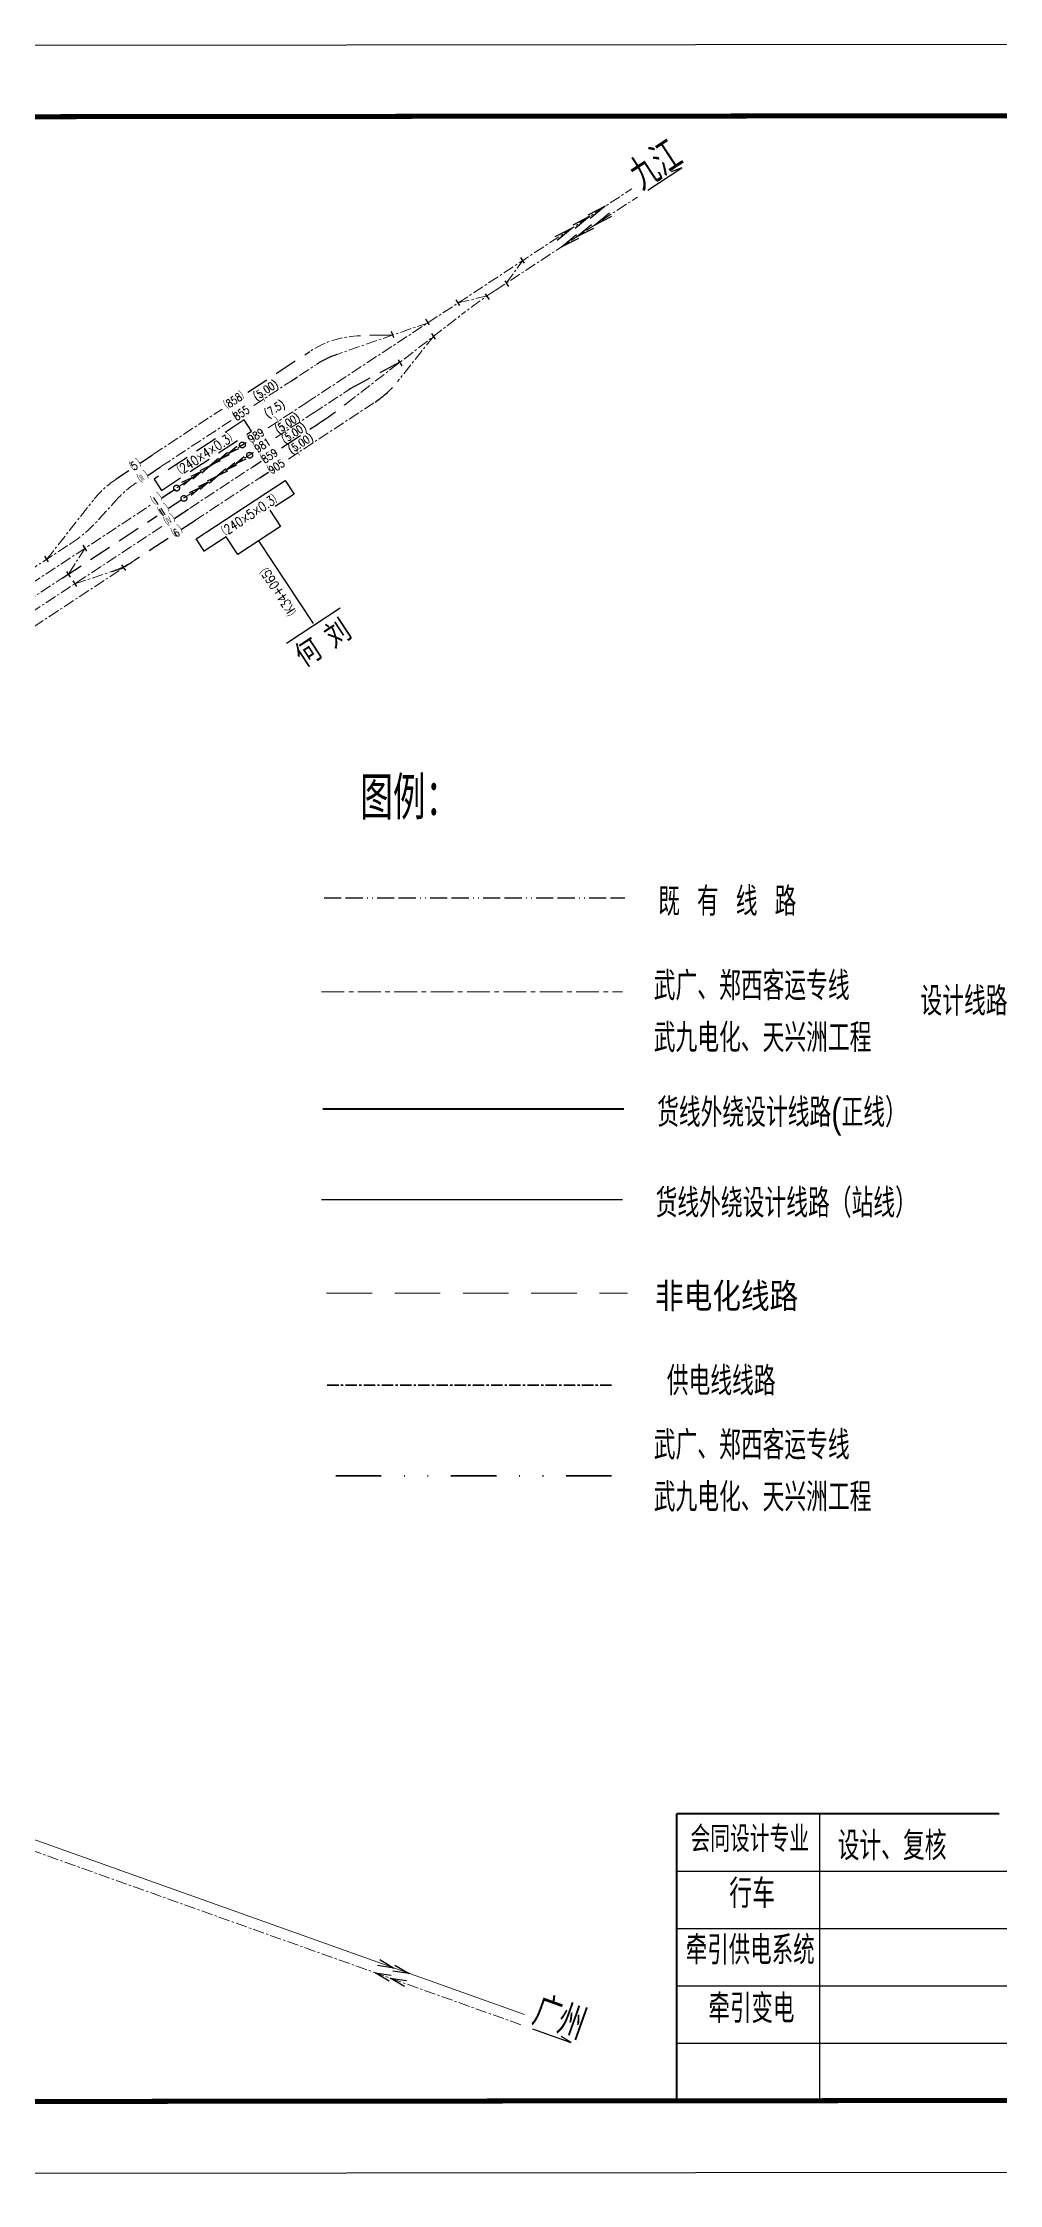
# Model space of a CAD drawing. Header units: millimetres. Extents: x 127 to 2034, y 513 to 812.
# Drawn here: x 1710.1 to 1843.6, y 513.2 to 812 of the extents above; entities that cross this region are included whole.
import ezdxf
from ezdxf.enums import TextEntityAlignment as Align

# ---------------------------------------------------------------- set-up
doc = ezdxf.new("R2010")
doc.units = ezdxf.units.MM
for name, pattern in [('ACAD_ISO13W100', [36, 12, -3, 12, -3, 0, -3, 0, -3]), ('CENTER', [50.8, 31.75, -6.35, 6.35, -6.35]), ('DASHED', [19.05, 12.7, -6.35]), ('DIVIDE2', [15.875, 6.35, -3.175, 0, -3.175, 0, -3.175]), ('HIDDEN', [9.525, 6.35, -3.175])]:
    doc.linetypes.add(name, pattern=pattern)
for name, color, linetype in [('jydhx', 4, 'ACAD_ISO13W100'), ('JYX', 7, 'Continuous'), ('初期设计', 1, 'Continuous'), ('图框', 7, 'Continuous'), ('牵引所', 6, 'Continuous'), ('近期设计', 6, 'Continuous'), ('远期设计', 5, 'Continuous')]:
    doc.layers.add(name, color=color, linetype=linetype)
doc.styles.add('HZTXT', font='tx.shx', dxfattribs={"width": 0.75, "bigfont": 'hztxt.shx'})
doc.styles.add('kt', font='s.shx', dxfattribs={"bigfont": 'hztxt.shx'})
doc.styles.add('SJW', font='SimSun.ttf', dxfattribs={"width": 0.8})
doc.styles.get("Standard").update_dxf_attribs({"font": 'txt', "bigfont": 'gbcbig.shx'})
doc.styles.add('文字', font='ttt.shx', dxfattribs={"width": 0.8, "bigfont": 'rsdhz.shx'})
doc.styles.add('桥角标$0$sds', font='jg.shx', dxfattribs={"width": 0.75, "bigfont": 'hztxt.shx'})

msp = doc.modelspace()

# ---------------------------------------------------------------- linework, layer by layer
at = {"color": 144, "lineweight": 40}
msp.add_line((1843.61, 564.88), (1798.61, 564.88), dxfattribs=at)
at = {"color": 144}
for p, q in [((1798.61, 556.88), (1893.91, 556.88)), ((1798.61, 548.88), (1893.91, 548.88)), ((1798.61, 540.88), (1893.91, 540.88)), ((1798.61, 532.88), (1893.91, 532.88))]:
    msp.add_line(p, q, dxfattribs=at)
at = {"color": 144, "lineweight": 40}
msp.add_lwpolyline([(1798.61, 524.8), (1798.61, 564.88)], dxfattribs=at)
at = {"color": 144}
msp.add_lwpolyline([(1818.61, 524.82), (1818.61, 564.88)], dxfattribs=at)
at = {"layer": 'jydhx', "color": 4, "linetype": 'ACAD_ISO13W100', "ltscale": 0.2}
msp.add_line((1749.38, 692.71), (1791.38, 692.71), dxfattribs=at)
at = {"layer": 'JYX', "color": 0, "linetype": 'Continuous'}
for p, q in [((1788.62, 789.23), (1786.22, 788)), ((1788.62, 789.23), (1786.54, 787.51)), ((1784, 786.19), (1781.59, 784.96)), ((1784, 786.19), (1781.91, 784.47)), ((1786.5, 787.84), (1784.1, 786.6)), ((1786.5, 787.84), (1784.41, 786.12)), ((1784.63, 784.96), (1786.72, 786.68)), ((1784.63, 784.96), (1786.72, 786.68)), ((1784.63, 784.96), (1787.04, 786.19)), ((1784.63, 784.96), (1787.04, 786.19)), ((1787.14, 786.6), (1789.22, 788.32)), ((1787.14, 786.6), (1789.22, 788.32)), ((1787.14, 786.6), (1789.54, 787.84)), ((1787.14, 786.6), (1789.54, 787.84)), ((1782.51, 783.56), (1784.6, 785.28)), ((1782.51, 783.56), (1784.6, 785.28)), ((1782.51, 783.56), (1784.92, 784.8)), ((1782.51, 783.56), (1784.92, 784.8))]:
    msp.add_line(p, q, dxfattribs=at)
at = {"layer": 'JYX', "color": 5, "linetype": 'HIDDEN', "ltscale": 0.5}
for p, q in [((1777.35, 781.29), (1776.82, 782.08)), ((1775.18, 778.03), (1774.65, 778.82)), ((1768.32, 775.39), (1767.8, 776.19)), ((1772.45, 776.21), (1771.93, 777.01)), ((1758.95, 771.27), (1754.45, 771.17)), ((1759.11, 770.86), (1758.8, 771.76)), ((1764.09, 772.69), (1763.57, 773.49)), ((1764.94, 770.68), (1764.42, 771.48)), ((1738.72, 763.29), (1747.36, 768.96)), ((1744.84, 764.89), (1745.6, 765.39)), ((1759.96, 767.49), (1753.72, 764.15)), ((1760.27, 766.99), (1759.75, 767.79)), ((1738.21, 759.41), (1725.64, 751.15)), ((1739.24, 757.85), (1738.21, 759.41)), ((1726.67, 749.59), (1739.24, 757.85)), ((1737.58, 755.69), (1738.47, 756.27)), ((1743.42, 755.51), (1748.34, 758.74)), ((1723.67, 753.4), (1725.43, 754.56)), ((1733.04, 752.75), (1734.88, 753.96)), ((1733.04, 752.75), (1734.8, 753.91)), ((1733.04, 752.75), (1733.87, 753.3)), ((1734.64, 754.05), (1733.47, 753.04)), ((1734.64, 754.05), (1733.47, 753.04)), ((1734.87, 753.7), (1733.47, 753.04)), ((1734.87, 753.7), (1733.47, 753.04)), ((1735.9, 754.88), (1734.73, 753.87)), ((1735.9, 754.88), (1734.73, 753.87)), ((1736.13, 754.53), (1734.73, 753.87)), ((1736.13, 754.53), (1734.75, 753.88)), ((1736.93, 753.44), (1735.76, 752.43)), ((1736.93, 753.44), (1735.76, 752.43)), ((1737.18, 755.72), (1736.01, 754.71)), ((1737.4, 755.38), (1736.01, 754.71)), ((1737.41, 755.37), (1736.01, 754.71)), ((1737.41, 755.37), (1736.01, 754.71)), ((1738.21, 754.28), (1737.04, 753.27)), ((1738.43, 753.94), (1737.04, 753.27)), ((1738.44, 753.93), (1737.04, 753.27)), ((1738.44, 753.93), (1737.04, 753.27)), ((1739.42, 752.88), (1740.61, 753.67)), ((1722.13, 752.31), (1720.33, 751.13)), ((1723.05, 750.57), (1723.17, 750.65)), ((1724.74, 751.68), (1726.54, 752.87)), ((1725.64, 751.15), (1726.67, 749.59)), ((1729.53, 750.71), (1730.93, 751.37)), ((1729.53, 750.71), (1730.93, 751.37)), ((1729.76, 750.35), (1730.93, 751.37)), ((1729.76, 750.35), (1730.93, 751.37)), ((1730.81, 751.55), (1732.21, 752.21)), ((1730.81, 751.55), (1732.21, 752.21)), ((1731.04, 751.19), (1732.21, 752.21)), ((1731.04, 751.19), (1732.21, 752.21)), ((1731.84, 750.11), (1733.24, 750.77)), ((1731.84, 750.11), (1733.24, 750.77)), ((1732.07, 752.37), (1733.47, 753.04)), ((1732.07, 752.37), (1733.47, 753.04)), ((1732.07, 749.76), (1733.24, 750.77)), ((1732.07, 749.76), (1733.24, 750.77)), ((1732.3, 752.02), (1733.47, 753.04)), ((1732.3, 752.02), (1733.47, 753.04)), ((1733.1, 750.94), (1734.5, 751.6)), ((1733.1, 750.94), (1734.5, 751.6)), ((1733.33, 750.58), (1734.5, 751.6)), ((1733.33, 750.58), (1734.5, 751.6)), ((1735.67, 752.61), (1734.5, 751.6)), ((1735.67, 752.61), (1734.5, 751.6)), ((1735.9, 752.26), (1734.5, 751.6)), ((1735.9, 752.26), (1734.5, 751.6)), ((1737.16, 753.09), (1735.76, 752.43)), ((1737.16, 753.09), (1735.78, 752.44)), ((1740.42, 751.35), (1741.62, 752.14)), ((1743.95, 750.98), (1745.2, 749.06)), ((1726.7, 748.54), (1728.58, 749.77)), ((1727.66, 747.09), (1729.53, 748.32)), ((1730.56, 749.27), (1731.96, 749.93)), ((1730.56, 749.27), (1731.96, 749.93)), ((1730.79, 748.92), (1731.96, 749.93)), ((1730.79, 748.92), (1731.96, 749.93)), ((1745.2, 749.06), (1741.8, 746.83)), ((1712.78, 737.32), (1726.07, 746.05)), ((1728.52, 745.72), (1730.42, 746.97)), ((1729.46, 744.15), (1731.43, 745.44)), ((1741.8, 746.83), (1743.29, 744.56)), ((1716.25, 741.12), (1715.72, 741.92)), ((1727.6, 742.89), (1722.89, 739.79)), ((1710.9, 739.59), (1710.37, 740.39)), ((1713.96, 737.45), (1713.44, 738.25)), ((1719.73, 738.26), (1721.41, 738.82)), ((1721.67, 738.42), (1721.15, 739.21)), ((1714.84, 736.16), (1714.32, 736.96))]:
    msp.add_line(p, q, dxfattribs=at)
at = {"layer": 'JYX', "color": 7, "linetype": 'Continuous'}
for p, q in [((1731.52, 742.82), (1743.95, 750.98)), ((1743.29, 744.56), (1737.32, 740.64)), ((1732.69, 741.04), (1731.52, 742.82)), ((1735.69, 743.12), (1732.64, 741.11)), ((1737.32, 740.64), (1735.69, 743.12)), ((1740.23, 742.55), (1747.83, 730.99)), ((1744.11, 728.25), (1751.63, 733.2))]:
    msp.add_line(p, q, dxfattribs=at)
at = {"layer": 'JYX', "color": 5, "linetype": 'HIDDEN', "ltscale": 0.5}
for centre in [(1737.96, 755.93), (1738.98, 754.49), (1728.78, 749.9), (1729.8, 748.46)]:
    msp.add_circle(centre, 0.405, dxfattribs=at)
for centre, radius, start, end in [((1755.56, 755.85), 13.44, 109.1589, 123.3083), ((1760.05, 752.3), 13.44, 118.1226, 123.3083), ((1749.11, 773.14), 13.44, 303.3083, 321.4994), ((1711.44, 814.9), 67.2, 303.3083, 307.652), ((1715.51, 751.02), 13.44, 288.2861, 303.3083)]:
    msp.add_arc(centre, radius, start, end, dxfattribs=at)
at = {"layer": '初期设计', "color": 6, "linetype": 'Continuous'}
msp.add_line((1749.02, 650.61), (1791.02, 650.61), dxfattribs=at)
at = {"layer": '初期设计', "color": 7, "linetype": 'Continuous'}
for p, q in [((1757.15, 544.54), (1759.11, 543.36)), ((1756.49, 542.7), (1758.76, 542.37)), ((1758.46, 541.52), (1756.49, 542.7)), ((1759.11, 543.36), (1756.84, 543.69)), ((1758.61, 541.95), (1760.88, 541.62)), ((1760.58, 540.77), (1758.61, 541.95)), ((1761.23, 542.6), (1758.96, 542.94)), ((1759.27, 543.78), (1761.23, 542.6))]:
    msp.add_line(p, q, dxfattribs=at)
at = {"layer": '图框', "color": 5, "linetype": 'Continuous', "ltscale": 0.6, "const_width": 0.7}
msp.add_lwpolyline([(2023.89, 525.05), (2023.89, 802.05), (152.5, 800.19), (152.5, 523.19)], close=True, dxfattribs=at)
at = {"layer": '牵引所'}
for p, q in [((127.5, 810.19), (2033.89, 812.05)), ((127.5, 513.19), (2033.89, 515.05))]:
    msp.add_line(p, q, dxfattribs=at)
at = {"layer": '牵引所', "color": 2, "linetype": 'CENTER', "lineweight": 35, "ltscale": 0.05}
msp.add_line((1789.51, 624.71), (1749.53, 624.71), dxfattribs=at)
at = {"layer": '牵引所', "color": 2, "linetype": 'DIVIDE2', "lineweight": 35}
msp.add_line((1789.51, 612.04), (1749.53, 612.04), dxfattribs=at)
at = {"layer": '近期设计', "color": 7, "linetype": 'Continuous'}
for p, q in [((1794.57, 791.49), (1799.3, 794.59)), ((1799.3, 794.59), (1797.83, 794.05)), ((1778.48, 534.85), (1783.81, 532.95)), ((1783.81, 532.95), (1782.49, 533.8))]:
    msp.add_line(p, q, dxfattribs=at)
at = {"layer": '近期设计', "color": 5, "linetype": 'CENTER', "lineweight": 15, "ltscale": 0.05}
for p, q in [((1746.87, 761.8), (1792.35, 791.68)), ((1773.27, 777.49), (1793.11, 790.53)), ((1774.85, 778.53), (1777.1, 781.66)), ((1752.49, 761.7), (1769.12, 774.54)), ((1768.1, 775.74), (1772.12, 776.72)), ((1763.93, 772.99), (1751.15, 768.55)), ((1764.64, 771.08), (1759.63, 764.77)), ((1739.55, 761.42), (1748.18, 767.08)), ((1747.85, 760.36), (1752.67, 763.53)), ((1725.48, 754.59), (1735.15, 760.94)), ((1726.59, 752.9), (1736.47, 759.39)), ((1741.55, 758.3), (1746.91, 761.82)), ((1742.58, 756.9), (1747.9, 760.4)), ((1744.39, 753.96), (1756.49, 761.91)), ((1748.72, 758.99), (1749.19, 759.3)), ((1726.7, 748.54), (1738.47, 756.27)), ((1727.64, 747.08), (1739.5, 754.88)), ((1728.46, 745.68), (1740.34, 753.48)), ((1731.26, 745.33), (1741.31, 751.93)), ((1685.04, 721.17), (1725.12, 747.51)), ((1710.65, 739.97), (1717.16, 748.23)), ((1717.94, 745.56), (1720.44, 748.33)), ((1687.18, 718.56), (1726.89, 744.65)), ((1684.63, 722.88), (1714.03, 742.19)), ((1715.99, 741.51), (1713.67, 737.9)), ((1722.89, 739.79), (1698.2, 723.57)), ((1714.58, 736.56), (1719.73, 738.26)), ((1692.86, 724.23), (1712.79, 737.32))]:
    msp.add_line(p, q, dxfattribs=at)
at = {"layer": '近期设计', "color": 3, "linetype": 'CENTER', "lineweight": 15, "ltscale": 0.1}
msp.add_line((1749.02, 679.61), (1791.02, 679.61), dxfattribs=at)
at = {"layer": '近期设计', "color": 6, "linetype": 'Continuous', "lineweight": 40}
msp.add_line((1749.22, 663.25), (1791.22, 663.25), dxfattribs=at)
at = {"layer": '近期设计', "color": 3, "linetype": 'DASHED', "lineweight": 15, "ltscale": 0.5}
msp.add_line((1749.72, 637.53), (1791.72, 637.53), dxfattribs=at)
at = {"layer": '近期设计', "color": 1, "lineweight": 15, "ltscale": 0.05}
msp.add_line((1777.36, 536.85), (1654.53, 580.65), dxfattribs=at)
at = {"layer": '近期设计', "color": 3, "linetype": 'CENTER', "lineweight": 15, "ltscale": 0.05}
msp.add_line((1776.85, 535.44), (1654.28, 579.15), dxfattribs=at)
at = {"layer": '近期设计', "color": 5, "linetype": 'CENTER', "lineweight": 15, "ltscale": 0.05}
for centre, radius, start, end in [((1810.17, 721.33), 67.2, 123.3083, 127.652), ((1754.74, 757.73), 13.44, 91.2455, 123.3083), ((1727.71, 739.9), 13.44, 123.3083, 141.7182), ((1730.43, 739.34), 13.44, 123.3083, 138.028), ((1702.96, 759.04), 20.16, 303.3083, 318.028)]:
    msp.add_arc(centre, radius, start, end, dxfattribs=at)

# ---------------------------------------------------------------- texts
at = {"style": '文字', "width": 0.8}
msp.add_text('图例：', height=6, dxfattribs=at).set_placement((1754.43, 703.64))
at = {"color": 4}
for s, height, style, width, p in [('会同设计专业', 3.629, '文字', 0.8, (1808.81, 559.55)), ('设计、复核', 4, '文字', 0.8, (1828.68, 558.41)), ('行车', 4, '桥角标$0$sds', 0.8, (1809.14, 551.75)), ('牵引供电系统', 4, '桥角标$0$sds', 0.75, (1808.87, 543.85)), ('牵引变电', 4, '桥角标$0$sds', 0.75, (1809.04, 535.7))]:
    msp.add_text(s, height=height, rotation=0.0092, dxfattribs=dict(at, style=style, width=width)).set_placement(p, align=Align.CENTER)
at = {"layer": 'JYX', "color": 5, "linetype": 'HIDDEN', "ltscale": 0.5}
for s, height, width, p in [('（858）', 1.117, 0.8, (1735.4, 760.57)), ('（     ）', 1.117, 0.8, (1736.63, 759.01)), ('(5.00)', 1.117, 0.8, (1739.93, 762.09)), ('(7.5)', 1.117, 0.8, (1741.5, 759.7)), ('855', 1.117, 0.8, (1737.17, 759.28)), ('（     ）', 1.117, 0.8, (1738.67, 755.83)), ('(5.00)', 1.117, 0.8, (1742.98, 757.45)), ('（240×4×0.3）', 1.344, 0.8, (1728.84, 751.34)), ('989', 1.117, 0.8, (1739.23, 756.14)), ('（     ）', 1.117, 0.8, (1739.62, 754.55)), ('981', 1.117, 0.8, (1740.13, 754.79)), ('（     ）', 1.117, 0.8, (1740.51, 753.07)), ('(5.00)', 1.117, 0.8, (1743.88, 756.08)), ('(5.00)', 1.117, 0.8, (1744.82, 754.65)), ('（ ）', 1.117, 0.8, (1722.26, 751.96)), ('5', 1.12, 0.8, (1722.86, 752.34)), ('859', 1.117, 0.8, (1741.11, 753.3)), ('（     ）', 1.117, 0.8, (1741.47, 751.53)), ('905', 1.117, 0.8, (1742.08, 751.82)), ('（ ）', 1.117, 0.8, (1723.33, 750.25)), ('Ⅲ', 0.874, 0.6, (1723.97, 750.75)), ('（ ）', 1.117, 0.8, (1725.24, 747.18)), ('I', 1.12, 0.8, (1726.06, 747.55)), ('（ ）', 1.117, 0.8, (1726.2, 745.69)), ('II', 1.117, 0.7, (1726.86, 745.96)), ('（ ）', 1.117, 0.8, (1727.05, 744.24)), ('（ ）', 1.117, 0.8, (1727.05, 744.24)), ('Ⅳ', 0.941, 0.8, (1727.68, 744.71)), ('（ ）', 1.117, 0.8, (1728.07, 742.68)), ('6', 1.12, 0.7, (1728.78, 743.01))]:
    msp.add_text(s, height=height, rotation=33.3083, dxfattribs=dict(at, width=width)).set_placement(p)
at = {"layer": 'JYX', "color": 7, "linetype": 'Continuous', "width": 0.8}
for s, rotation, p in [('（240×5×0.3）', 33.3083, (1735.04, 742.79)), ('（K34+065）', 122.8458, (1745.96, 732.06))]:
    msp.add_text(s, height=1.344, rotation=rotation, dxfattribs=at).set_placement(p)
at = {"layer": 'JYX', "color": 7, "linetype": 'Continuous', "style": 'SJW', "width": 0.8}
msp.add_text('何 刘 ', height=3, rotation=33.3083, dxfattribs=at).set_placement((1746.57, 724.87))
at = {"layer": '近期设计', "color": 3, "linetype": 'DASHED', "lineweight": 15, "ltscale": 0.5, "style": '文字', "width": 0.8}
for s, p in [('既  有  线  路', (1796.02, 690.21)), ('武广、郑西客运专线', (1795.4, 678.43)), ('设计线路', (1832.64, 676.29)), ('武九电化、天兴洲工程', (1795.4, 671.18)), ('货线外绕设计线路(正线）', (1795.87, 660.74)), ('货线外绕设计线路（站线）', (1795.66, 648.11)), ('供电线线路', (1797.22, 623.28)), ('武广、郑西客运专线', (1795.4, 614.33)), ('武九电化、天兴洲工程', (1795.4, 607.07))]:
    msp.add_text(s, height=4, dxfattribs=at).set_placement(p)
at = {"layer": '近期设计', "color": 3, "linetype": 'DASHED', "lineweight": 15, "ltscale": 0.5, "style": 'kt'}
msp.add_text('非电化线路', height=4, dxfattribs=at).set_placement((1795.58, 635.03))
at = {"layer": '近期设计', "color": 7, "linetype": 'Continuous', "style": 'HZTXT', "width": 0.8}
msp.add_text('广州', height=4.5, rotation=340.3738, dxfattribs=at).set_placement((1778.13, 535.51))
at = {"layer": '远期设计', "color": 7, "linetype": 'DASHED', "ltscale": 0.15, "style": 'HZTXT', "width": 0.8}
msp.add_text('九江', height=4.5, rotation=33.3083, dxfattribs=at).set_placement((1793.89, 791.18))

doc.saveas('drawing.dxf')
